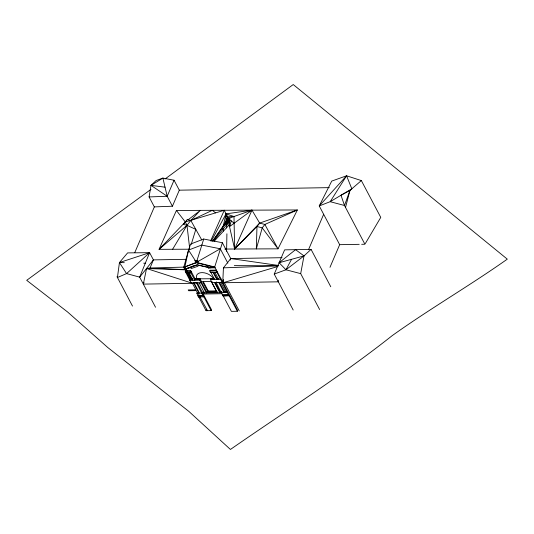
<?xml version="1.0" encoding="UTF-8"?>
<svg xmlns="http://www.w3.org/2000/svg" width="534" height="534" viewBox="0 0 534 534"><rect width="100%" height="100%" fill="white"/><g stroke="black" fill="none" stroke-linecap="round" stroke-linejoin="round"><path stroke-width="0.8" d="M197.52 263.042L197.366 260.639L196.599 260.665L196.285 262.735L183.676 267.374L184.303 268.562L187.461 268.388L197.046 264.771L210.289 267.734M183.676 267.374L196.445 262.361L196.599 260.665M224.854 249.058L278.007 248.831L297.385 209.962L264.877 224.447L259.651 223.092L251.981 210.156L229.64 226.536L229.733 218.026L228.846 219.053L228.672 222.197L213.667 240.794M226.603 251.267L226.903 233.799M227.077 223.819L227.15 219.661M282.072 257.688L230.721 258.563L223.432 267.854L222.718 283.514M223.466 279.496L223.045 282.76L278.321 281.818L278.301 280.223M155.534 307.25L139.654 277.133L149.607 252.669L127.613 252.896L119.442 262.548L117.433 277.513L126.558 273.602L149.607 252.669L153.412 259.878L150.034 267.995L146.536 268.509L143.339 284.115L192.42 283.28L197.24 292.425L196.872 293.293L198.461 296.937L203.554 296.851L203.701 296.503L211.137 310.601L206.044 310.688L198.615 296.59L198.461 296.937M195.284 263.102L195.691 261.186L196.959 260.652L198.281 261.313L197.68 262.675M149.099 196.933L151.002 185.365L156.122 180.525L162.89 178.089L174.051 180.225L179.304 190.177L172.429 206.224L154.346 206.892L149.099 196.933L167.182 196.265L172.429 206.224M226.369 227.945L227.918 219.614A0.768 0.494 -27.8 0 1 228.252 218.506L224.287 210.269L185.291 221.964L159.065 249.338L188.949 249.211M319.619 309.533L300.689 273.628L303.993 255.913L311.068 249.391L330.773 286.758M230.194 260.071L230.721 258.563L222.384 242.75L203.728 239.018L190.651 244.038L188.535 250.079L184.891 266.927L187.1 270.451L186.693 271.406L187.441 272.827L190.958 272.767L190.211 271.352L190.618 270.391L185.665 270.478L184.464 268.188L184.303 268.562M227.918 219.614L234.633 249.018L251.981 210.156L226.029 213.88L223.359 225.722L222.578 226.723L223.499 231.075M187.915 219.948L200.357 210.369L190.792 220.462L186.993 225.328L159.065 249.338L176.42 210.469L297.385 209.962L259.651 223.092L256.981 226.509L234.633 249.018L233.992 216.517L227.457 216.804M227.371 216.911L226.416 214.688L226.056 216.15L227.597 217.044L226.116 220.722L226.029 213.88L233.992 216.517M228.385 220.896L225.895 222.104L227.878 217.525L223.359 225.722L228.672 222.197L229.733 218.026M345.518 207.439L349.964 190.424L361.351 180.585L380.762 217.391L365.336 243.537M183.836 267L188.535 250.079L201.605 245.059L220.262 248.784L227.844 263.162M229.64 226.536L231.282 220.829M195.324 261.28L195.477 260.779L194.95 260.692L196.445 262.361L214.728 266.987L237.67 310.501L237.35 311.255L231.382 311.355L223.152 295.749L229.119 295.649L237.35 311.255M196.959 260.652L203.728 239.018M191.219 244.445L195.811 229.386L186.993 225.328L183.396 224.393L187.194 219.527L190.792 220.462L212.318 210.323L215.696 212.886M222.384 242.75L214.575 267.36L214.802 267.801L208.3 267.908L209.789 267.421M223.526 281.178L223.045 282.76L277.994 266.446M143.339 284.115L143.973 282.579M134.762 252.629L154.346 206.892M167.182 196.265L162.89 178.089L151.002 185.365L167.182 196.265L174.051 180.225M201.598 281.805L201.151 282.853L191.272 282.993L185.258 271.432L185.665 270.478M187.461 268.388L193.522 265.792M185.879 272.614L187.314 272.594M186.673 272.6L190.711 280.183L189.924 280.196M192.968 280.283L189.116 272.801M190.618 270.391L195.264 279.202L194.81 280.257L190.918 272.861L191.366 271.813M190.711 280.183L191.105 279.269L187.461 272.36M201.151 282.853L199.729 280.156L200.177 279.115L195.264 279.202M198.628 292.312L198.308 293.266L196.872 293.293M217.151 271.579L216.851 272.273L210.529 272.38L209.749 270.905L210.049 270.211L216.37 270.104L216.076 270.798L222.151 282.319L211.925 282.553L212.245 281.798M199.382 295.936L198.261 293.173L201.919 293.113L202.286 292.252L197.233 282.666M214.802 267.801L214.962 267.427M203.554 296.851L196.479 282.793L193.982 282.84L199.422 293.153M204.762 292.205L204.442 292.966L199.028 282.706M206.718 292.171L206.391 292.932L200.984 282.673L201.305 281.919L206.718 292.171L217.625 291.991L217.298 292.745L210.376 279.509L210.676 278.815L214.187 278.755M207.92 291.791L202.499 281.511L211.244 281.358L216.664 291.644L207.92 291.791L208.247 291.023L203.214 281.478M213.527 278.735A9.425 5.68 23.2 0 0 202.059 272.607A9.425 5.68 23.2 0 0 196.872 278.835L213.527 278.735L213.707 278.314M214.441 282.446L219.788 292.699L220.108 291.944L215.122 282.479M213.64 272.233L217.058 278.708L216.757 279.402L212.966 272.207L210.803 272.247L214.595 279.442M229.119 295.649L223.018 296.056L216.237 282.626L216.564 281.872M206.044 310.688L206.418 309.827M220.876 278.641L220.575 279.335L210.376 279.509M222.151 282.319L222.444 281.625M228.986 295.956L222.211 282.546L222.538 281.792M211.137 310.601L211.504 309.74L203.207 294M221.703 291.624L221.376 292.378L227.344 292.272L227.664 291.517M219.514 282.526L224.287 291.577L223.96 292.332L218.82 282.586L216.237 282.626M308.485 249.752L323.664 214.308M329.985 267.3L339.671 244.672L319.245 205.93L331.734 181.086L346.579 175.786L361.351 180.585M293.186 310.014L274.242 274.076L284.629 249.852L311.068 249.391M210.603 240.914L224.287 210.269M274.242 274.076L285.95 269.777L291.551 259.317M211.224 241.221L226.029 213.88M172.595 249.278L186.993 225.328L185.291 221.964L176.42 210.469M346.579 175.786L330.179 201.692L319.245 205.93L346.579 175.786L351.819 188.816L330.179 201.692L344.497 205.497L364.922 244.245L361.665 244.298M195.437 262.728L196.071 261.773L197.366 261.84M212.565 241.108L228.432 218.486L251.981 210.156M212.766 241.094L228.465 219.447A0.768 0.494 -27.8 0 0 228.432 218.486L227.317 216.557M214.114 241.308L229.253 224.801M234.633 249.018L259.651 223.092M279.108 262.721L295.582 249.658L303.993 255.913L285.95 269.777L279.108 262.721L303.993 255.913M185.291 221.964L186.6 220.956M151.035 189.303L26.7 280.317L67.618 312.016L107.761 347.5L188.829 411.38L230.428 449.454C284.562 411.847 340.385 376.684 392.13 335.692C429.65 308.872 469.633 285.75 507.3 259.15L293.233 84.546L165.066 178.99M196.452 261.159L197.366 260.639M220.262 248.784L196.445 262.361L188.535 250.079M228.465 219.447L228.098 219.594M190.865 268.702L198.021 266.219M185.832 259.33L153.412 259.878L139.654 277.133L126.558 273.602L119.442 262.548L149.607 252.669M228.252 218.506L234.126 223.172M187.621 268.015L189.343 267.861L197.346 264.971L208.46 267.541M208.3 267.908L214.575 267.36L196.285 262.735M223.432 267.854L277.907 265.825M184.063 267.113L150.034 267.995L185.872 269.737M179.304 190.177L329.298 187.628M339.671 244.672L359.222 244.338M209.749 270.905L216.076 270.798M185.258 271.432L190.211 271.352M189.076 272.894L190.918 272.861M190.865 278.821L192.627 278.795M195.03 278.755L199.943 278.668L201.618 281.845M217.058 278.708L218.967 278.675M191.105 279.269L192.861 279.242M189.864 280.33L199.729 280.156M222.211 282.546L220.822 282.573L225.949 292.298L226.269 291.544L224.287 291.577M208.247 291.023L216.197 290.89M202.286 292.252L203.935 292.225M220.108 291.944L221.857 291.918L221.53 292.672L201.959 293.006L202.506 294.04L222.077 293.707M197.24 292.425L198.675 292.405L193.575 282.726M222.685 294.855L228.645 294.748M203.167 295.489L199.362 295.896L207.479 310.668M222.551 295.162L228.512 295.062M198.101 295.616L199.529 295.589M197.947 295.963L203.02 295.836M234.313 265.638L277.914 265.732M119.442 262.548L124.295 262.668M143.699 263.169L145.321 263.209M185.966 269.844L146.536 268.509L192.42 283.28M228.672 222.197L229.687 222.284M151.002 185.365L165.039 187.18M230.721 258.563L278.755 265.498M207.332 266.666L208.894 267.013M285.95 269.777L300.689 273.628M195.477 260.779L196.599 261.86M194.95 260.692L196.071 261.773M190.792 220.462L201.772 239.966M224.373 282.733L239.239 310.928M214.942 272.307L218.666 279.369M188.215 272.567L191.746 279.262M116.999 276.679L132.492 306.069M226.416 214.688L226.676 216.51M186.993 225.328L189.67 248.383M256.981 226.509L256.32 248.924L262.207 227.864L264.877 224.447L278.007 248.831L262.207 227.864L256.981 226.509M349.964 190.424L344.497 205.497L340.999 195.257L349.964 190.424M195.217 289.808L188.208 289.929L188.636 290.736L195.644 290.623L195.217 289.808"/></g></svg>
